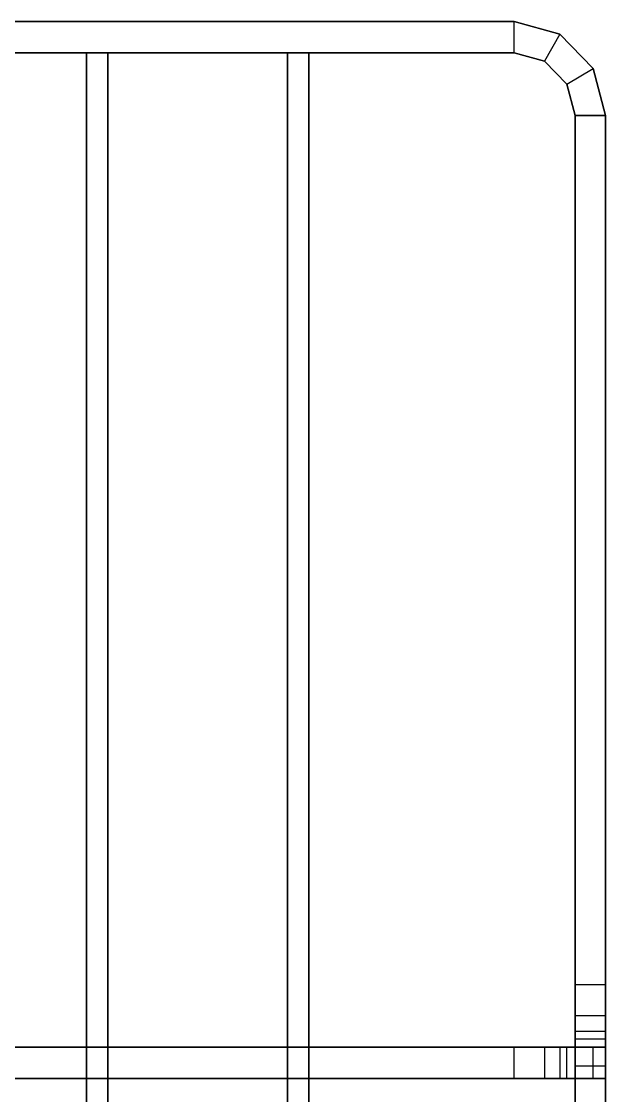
# Model space of a CAD drawing. Extents: x -5 to 335, y -500 to 0.
# Drawn here: x 260.6 to 335.1, y -172.2 to -35 of the extents above; entities that cross this region are included whole.
import ezdxf

# ---------------------------------------------------------------- set-up
doc = ezdxf.new("R2010")
doc.units = 0
doc.header["$MEASUREMENT"] = 0
doc.layers.add('ACESSORIO', color=7, linetype='CONTINUOUS')

msp = doc.modelspace()

# ---------------------------------------------------------------- linework, layer by layer
at = {"layer": 'ACESSORIO'}
for points in [[(323.49, -39, 125.77), (323.49, -35, 125.77), (187.45, -35, 126.16), (187.45, -39, 126.16)], [(187.45, -39, 122.09), (323.49, -39, 121.7), (323.49, -35, 121.7), (187.45, -35, 122.09)], [(323.49, -35, 121.7), (187.45, -35, 122.09), (187.45, -35, 126.16), (323.49, -35, 125.77)], [(323.49, -39, 174.6), (323.49, -35, 174.6), (187.45, -35, 175), (187.45, -39, 175)], [(187.45, -39, 170.93), (323.49, -39, 170.53), (323.49, -35, 170.53), (187.45, -35, 170.93)], [(323.49, -35, 170.53), (187.45, -35, 170.93), (187.45, -35, 175), (323.49, -35, 174.6)], [(323.49, -35, 219.37), (187.45, -35, 219.77), (187.45, -35, 223.84), (323.49, -35, 223.44)], [(187.45, -39, 219.77), (323.49, -39, 219.37), (323.49, -35, 219.37), (187.45, -35, 219.77)], [(323.49, -39, 223.44), (323.49, -35, 223.44), (187.45, -35, 223.84), (187.45, -39, 223.84)], [(323.49, -39, 446.26), (323.49, -35, 446.26), (187.45, -35, 446.66), (187.45, -39, 446.66)], [(187.45, -39, 442.59), (323.49, -39, 442.19), (323.49, -35, 442.19), (187.45, -35, 442.59)], [(323.49, -35, 442.19), (187.45, -35, 442.59), (187.45, -35, 446.66), (323.49, -35, 446.26)], [(323.49, -35, 491.03), (187.45, -35, 491.42), (187.45, -35, 495.49), (323.49, -35, 495.1)], [(187.45, -39, 491.42), (323.49, -39, 491.03), (323.49, -35, 491.03), (187.45, -35, 491.42)], [(323.49, -39, 495.1), (323.49, -35, 495.1), (187.45, -35, 495.49), (187.45, -39, 495.49)], [(323.49, -35, 539.86), (187.45, -35, 540.26), (187.45, -35, 544.33), (323.49, -35, 543.93)], [(187.45, -39, 540.26), (323.49, -39, 539.86), (323.49, -35, 539.86), (187.45, -35, 540.26)], [(323.49, -39, 543.93), (323.49, -35, 543.93), (187.45, -35, 544.33), (187.45, -39, 544.33)], [(323.49, -39, 864.43), (323.49, -35, 864.43), (187.45, -35, 864.83), (187.45, -39, 864.83)], [(187.45, -39, 860.76), (323.49, -39, 860.36), (323.49, -35, 860.36), (187.45, -35, 860.76)], [(323.49, -35, 860.36), (187.45, -35, 860.76), (187.45, -35, 864.83), (323.49, -35, 864.43)], [(323.49, -39, 815.59), (323.49, -35, 815.59), (187.45, -35, 815.99), (187.45, -39, 815.99)], [(187.45, -39, 811.92), (323.49, -39, 811.52), (323.49, -35, 811.52), (187.45, -35, 811.92)], [(323.49, -35, 811.52), (187.45, -35, 811.92), (187.45, -35, 815.99), (323.49, -35, 815.59)], [(323.49, -35, 762.68), (187.45, -35, 763.08), (187.45, -35, 767.15), (323.49, -35, 766.75)], [(187.45, -39, 763.08), (323.49, -39, 762.68), (323.49, -35, 762.68), (187.45, -35, 763.08)], [(323.49, -39, 766.75), (323.49, -35, 766.75), (187.45, -35, 767.15), (187.45, -39, 767.15)], [(323.49, -39, 1087.25), (323.49, -35, 1087.25), (187.45, -35, 1087.65), (187.45, -39, 1087.65)], [(187.45, -39, 1083.58), (323.49, -39, 1083.18), (323.49, -35, 1083.18), (187.45, -35, 1083.58)], [(323.49, -35, 1083.18), (187.45, -35, 1083.58), (187.45, -35, 1087.65), (323.49, -35, 1087.25)], [(323.49, -35, 1132.02), (187.45, -35, 1132.41), (187.45, -35, 1136.48), (323.49, -35, 1136.09)], [(187.45, -39, 1132.41), (323.49, -39, 1132.02), (323.49, -35, 1132.02), (187.45, -35, 1132.41)], [(323.49, -39, 1136.09), (323.49, -35, 1136.09), (187.45, -35, 1136.48), (187.45, -39, 1136.48)], [(323.49, -35, 1180.85), (187.45, -35, 1181.25), (187.45, -35, 1185.32), (323.49, -35, 1184.92)], [(187.45, -39, 1181.25), (323.49, -39, 1180.85), (323.49, -35, 1180.85), (187.45, -35, 1181.25)], [(323.49, -39, 1184.92), (323.49, -35, 1184.92), (187.45, -35, 1185.32), (187.45, -39, 1185.32)], [(323.49, -39, 1509.49), (323.49, -35, 1509.49), (187.45, -35, 1509.88), (187.45, -39, 1509.88)], [(187.45, -39, 1505.81), (323.49, -39, 1505.42), (323.49, -35, 1505.42), (187.45, -35, 1505.81)], [(323.49, -35, 1505.42), (187.45, -35, 1505.81), (187.45, -35, 1509.88), (323.49, -35, 1509.49)], [(323.49, -39, 1460.65), (323.49, -35, 1460.65), (187.45, -35, 1461.05), (187.45, -39, 1461.05)], [(187.45, -39, 1456.98), (323.49, -39, 1456.58), (323.49, -35, 1456.58), (187.45, -35, 1456.98)], [(323.49, -35, 1456.58), (187.45, -35, 1456.98), (187.45, -35, 1461.05), (323.49, -35, 1460.65)], [(323.49, -35, 1407.74), (187.45, -35, 1408.14), (187.45, -35, 1412.21), (323.49, -35, 1411.81)], [(187.45, -39, 1408.14), (323.49, -39, 1407.74), (323.49, -35, 1407.74), (187.45, -35, 1408.14)], [(323.49, -39, 1411.81), (323.49, -35, 1411.81), (187.45, -35, 1412.21), (187.45, -39, 1412.21)], [(329.32, -36.61, 125.77), (327.38, -40.07, 125.77), (323.49, -39, 125.77), (323.49, -35, 125.77)], [(329.32, -36.61, 121.7), (327.38, -40.07, 121.7), (323.49, -39, 121.7), (323.49, -35, 121.7)], [(329.32, -36.61, 121.7), (329.32, -36.61, 125.77), (323.49, -35, 125.77), (323.49, -35, 121.7)], [(329.32, -36.61, 170.53), (329.32, -36.61, 174.6), (323.49, -35, 174.6), (323.49, -35, 170.53)], [(329.32, -36.61, 170.53), (327.38, -40.07, 170.53), (323.49, -39, 170.53), (323.49, -35, 170.53)], [(329.32, -36.61, 174.6), (327.38, -40.07, 174.6), (323.49, -39, 174.6), (323.49, -35, 174.6)], [(329.32, -36.61, 219.37), (329.32, -36.61, 223.44), (323.49, -35, 223.44), (323.49, -35, 219.37)], [(329.32, -36.61, 219.37), (327.38, -40.07, 219.37), (323.49, -39, 219.37), (323.49, -35, 219.37)], [(329.32, -36.61, 223.44), (327.38, -40.07, 223.44), (323.49, -39, 223.44), (323.49, -35, 223.44)], [(329.32, -36.61, 442.19), (329.32, -36.61, 446.26), (323.49, -35, 446.26), (323.49, -35, 442.19)], [(329.32, -36.61, 442.19), (327.38, -40.07, 442.19), (323.49, -39, 442.19), (323.49, -35, 442.19)], [(329.32, -36.61, 446.26), (327.38, -40.07, 446.26), (323.49, -39, 446.26), (323.49, -35, 446.26)], [(329.32, -36.61, 495.1), (327.38, -40.07, 495.1), (323.49, -39, 495.1), (323.49, -35, 495.1)], [(329.32, -36.61, 491.03), (327.38, -40.07, 491.03), (323.49, -39, 491.03), (323.49, -35, 491.03)], [(329.32, -36.61, 491.03), (329.32, -36.61, 495.1), (323.49, -35, 495.1), (323.49, -35, 491.03)], [(329.32, -36.61, 539.86), (329.32, -36.61, 543.93), (323.49, -35, 543.93), (323.49, -35, 539.86)], [(329.32, -36.61, 539.86), (327.38, -40.07, 539.86), (323.49, -39, 539.86), (323.49, -35, 539.86)], [(329.32, -36.61, 543.93), (327.38, -40.07, 543.93), (323.49, -39, 543.93), (323.49, -35, 543.93)], [(329.32, -36.61, 766.75), (327.38, -40.07, 766.75), (323.49, -39, 766.75), (323.49, -35, 766.75)], [(329.32, -36.61, 762.68), (327.38, -40.07, 762.68), (323.49, -39, 762.68), (323.49, -35, 762.68)], [(329.32, -36.61, 762.68), (329.32, -36.61, 766.75), (323.49, -35, 766.75), (323.49, -35, 762.68)], [(329.32, -36.61, 811.52), (329.32, -36.61, 815.59), (323.49, -35, 815.59), (323.49, -35, 811.52)], [(329.32, -36.61, 811.52), (327.38, -40.07, 811.52), (323.49, -39, 811.52), (323.49, -35, 811.52)], [(329.32, -36.61, 815.59), (327.38, -40.07, 815.59), (323.49, -39, 815.59), (323.49, -35, 815.59)], [(329.32, -36.61, 864.43), (327.38, -40.07, 864.43), (323.49, -39, 864.43), (323.49, -35, 864.43)], [(329.32, -36.61, 860.36), (327.38, -40.07, 860.36), (323.49, -39, 860.36), (323.49, -35, 860.36)], [(329.32, -36.61, 860.36), (329.32, -36.61, 864.43), (323.49, -35, 864.43), (323.49, -35, 860.36)], [(329.32, -36.61, 1083.18), (329.32, -36.61, 1087.25), (323.49, -35, 1087.25), (323.49, -35, 1083.18)], [(329.32, -36.61, 1083.18), (327.38, -40.07, 1083.18), (323.49, -39, 1083.18), (323.49, -35, 1083.18)], [(329.32, -36.61, 1087.25), (327.38, -40.07, 1087.25), (323.49, -39, 1087.25), (323.49, -35, 1087.25)], [(329.32, -36.61, 1136.09), (327.38, -40.07, 1136.09), (323.49, -39, 1136.09), (323.49, -35, 1136.09)], [(329.32, -36.61, 1132.02), (327.38, -40.07, 1132.02), (323.49, -39, 1132.02), (323.49, -35, 1132.02)], [(329.32, -36.61, 1132.02), (329.32, -36.61, 1136.09), (323.49, -35, 1136.09), (323.49, -35, 1132.02)], [(329.32, -36.61, 1180.85), (329.32, -36.61, 1184.92), (323.49, -35, 1184.92), (323.49, -35, 1180.85)], [(329.32, -36.61, 1180.85), (327.38, -40.07, 1180.85), (323.49, -39, 1180.85), (323.49, -35, 1180.85)], [(329.32, -36.61, 1184.92), (327.38, -40.07, 1184.92), (323.49, -39, 1184.92), (323.49, -35, 1184.92)], [(329.32, -36.61, 1411.81), (327.38, -40.07, 1411.81), (323.49, -39, 1411.81), (323.49, -35, 1411.81)], [(329.32, -36.61, 1407.74), (327.38, -40.07, 1407.74), (323.49, -39, 1407.74), (323.49, -35, 1407.74)], [(329.32, -36.61, 1407.74), (329.32, -36.61, 1411.81), (323.49, -35, 1411.81), (323.49, -35, 1407.74)], [(329.32, -36.61, 1509.49), (327.38, -40.07, 1509.49), (323.49, -39, 1509.49), (323.49, -35, 1509.49)], [(329.32, -36.61, 1505.42), (327.38, -40.07, 1505.42), (323.49, -39, 1505.42), (323.49, -35, 1505.42)], [(329.32, -36.61, 1505.42), (329.32, -36.61, 1509.49), (323.49, -35, 1509.49), (323.49, -35, 1505.42)], [(329.32, -36.61, 1456.58), (329.32, -36.61, 1460.65), (323.49, -35, 1460.65), (323.49, -35, 1456.58)], [(329.32, -36.61, 1456.58), (327.38, -40.07, 1456.58), (323.49, -39, 1456.58), (323.49, -35, 1456.58)], [(329.32, -36.61, 1460.65), (327.38, -40.07, 1460.65), (323.49, -39, 1460.65), (323.49, -35, 1460.65)], [(330.22, -43, 121.7), (333.59, -41, 121.7), (329.32, -36.61, 121.7), (327.38, -40.07, 121.7)], [(330.22, -43, 170.53), (333.59, -41, 170.53), (329.32, -36.61, 170.53), (327.38, -40.07, 170.53)], [(330.22, -43, 174.6), (333.59, -41, 174.6), (329.32, -36.61, 174.6), (327.38, -40.07, 174.6)], [(330.22, -43, 125.77), (333.59, -41, 125.77), (329.32, -36.61, 125.77), (327.38, -40.07, 125.77)], [(330.22, -43, 219.37), (333.59, -41, 219.37), (329.32, -36.61, 219.37), (327.38, -40.07, 219.37)], [(330.22, -43, 223.44), (333.59, -41, 223.44), (329.32, -36.61, 223.44), (327.38, -40.07, 223.44)], [(330.22, -43, 442.19), (333.59, -41, 442.19), (329.32, -36.61, 442.19), (327.38, -40.07, 442.19)], [(330.22, -43, 446.26), (333.59, -41, 446.26), (329.32, -36.61, 446.26), (327.38, -40.07, 446.26)], [(330.22, -43, 495.1), (333.59, -41, 495.1), (329.32, -36.61, 495.1), (327.38, -40.07, 495.1)], [(330.22, -43, 491.03), (333.59, -41, 491.03), (329.32, -36.61, 491.03), (327.38, -40.07, 491.03)], [(330.22, -43, 539.86), (333.59, -41, 539.86), (329.32, -36.61, 539.86), (327.38, -40.07, 539.86)], [(330.22, -43, 543.93), (333.59, -41, 543.93), (329.32, -36.61, 543.93), (327.38, -40.07, 543.93)], [(330.22, -43, 766.75), (333.59, -41, 766.75), (329.32, -36.61, 766.75), (327.38, -40.07, 766.75)], [(330.22, -43, 762.68), (333.59, -41, 762.68), (329.32, -36.61, 762.68), (327.38, -40.07, 762.68)], [(330.22, -43, 864.43), (333.59, -41, 864.43), (329.32, -36.61, 864.43), (327.38, -40.07, 864.43)], [(330.22, -43, 860.36), (333.59, -41, 860.36), (329.32, -36.61, 860.36), (327.38, -40.07, 860.36)], [(330.22, -43, 811.52), (333.59, -41, 811.52), (329.32, -36.61, 811.52), (327.38, -40.07, 811.52)], [(330.22, -43, 815.59), (333.59, -41, 815.59), (329.32, -36.61, 815.59), (327.38, -40.07, 815.59)], [(330.22, -43, 1136.09), (333.59, -41, 1136.09), (329.32, -36.61, 1136.09), (327.38, -40.07, 1136.09)], [(330.22, -43, 1132.02), (333.59, -41, 1132.02), (329.32, -36.61, 1132.02), (327.38, -40.07, 1132.02)], [(330.22, -43, 1083.18), (333.59, -41, 1083.18), (329.32, -36.61, 1083.18), (327.38, -40.07, 1083.18)], [(330.22, -43, 1087.25), (333.59, -41, 1087.25), (329.32, -36.61, 1087.25), (327.38, -40.07, 1087.25)], [(330.22, -43, 1184.92), (333.59, -41, 1184.92), (329.32, -36.61, 1184.92), (327.38, -40.07, 1184.92)], [(330.22, -43, 1180.85), (333.59, -41, 1180.85), (329.32, -36.61, 1180.85), (327.38, -40.07, 1180.85)], [(330.22, -43, 1411.81), (333.59, -41, 1411.81), (329.32, -36.61, 1411.81), (327.38, -40.07, 1411.81)], [(330.22, -43, 1407.74), (333.59, -41, 1407.74), (329.32, -36.61, 1407.74), (327.38, -40.07, 1407.74)], [(330.22, -43, 1456.58), (333.59, -41, 1456.58), (329.32, -36.61, 1456.58), (327.38, -40.07, 1456.58)], [(330.22, -43, 1460.65), (333.59, -41, 1460.65), (329.32, -36.61, 1460.65), (327.38, -40.07, 1460.65)], [(330.22, -43, 1509.49), (333.59, -41, 1509.49), (329.32, -36.61, 1509.49), (327.38, -40.07, 1509.49)], [(330.22, -43, 1505.42), (333.59, -41, 1505.42), (329.32, -36.61, 1505.42), (327.38, -40.07, 1505.42)], [(333.59, -41, 125.77), (333.59, -41, 121.7), (329.32, -36.61, 121.7), (329.32, -36.61, 125.77)], [(333.59, -41, 174.6), (333.59, -41, 170.53), (329.32, -36.61, 170.53), (329.32, -36.61, 174.6)], [(333.59, -41, 223.44), (333.59, -41, 219.37), (329.32, -36.61, 219.37), (329.32, -36.61, 223.44)], [(333.59, -41, 446.26), (333.59, -41, 442.19), (329.32, -36.61, 442.19), (329.32, -36.61, 446.26)], [(333.59, -41, 495.1), (333.59, -41, 491.03), (329.32, -36.61, 491.03), (329.32, -36.61, 495.1)], [(333.59, -41, 543.93), (333.59, -41, 539.86), (329.32, -36.61, 539.86), (329.32, -36.61, 543.93)], [(333.59, -41, 766.75), (333.59, -41, 762.68), (329.32, -36.61, 762.68), (329.32, -36.61, 766.75)], [(333.59, -41, 864.43), (333.59, -41, 860.36), (329.32, -36.61, 860.36), (329.32, -36.61, 864.43)], [(333.59, -41, 815.59), (333.59, -41, 811.52), (329.32, -36.61, 811.52), (329.32, -36.61, 815.59)], [(333.59, -41, 1136.09), (333.59, -41, 1132.02), (329.32, -36.61, 1132.02), (329.32, -36.61, 1136.09)], [(333.59, -41, 1087.25), (333.59, -41, 1083.18), (329.32, -36.61, 1083.18), (329.32, -36.61, 1087.25)], [(333.59, -41, 1184.92), (333.59, -41, 1180.85), (329.32, -36.61, 1180.85), (329.32, -36.61, 1184.92)], [(333.59, -41, 1411.81), (333.59, -41, 1407.74), (329.32, -36.61, 1407.74), (329.32, -36.61, 1411.81)], [(333.59, -41, 1460.65), (333.59, -41, 1456.58), (329.32, -36.61, 1456.58), (329.32, -36.61, 1460.65)], [(333.59, -41, 1509.49), (333.59, -41, 1505.42), (329.32, -36.61, 1505.42), (329.32, -36.61, 1509.49)], [(323.49, -39, 125.77), (323.49, -39, 121.7), (187.45, -39, 122.09), (187.45, -39, 126.16)], [(323.49, -39, 174.6), (323.49, -39, 170.53), (187.45, -39, 170.93), (187.45, -39, 175)], [(323.49, -39, 223.44), (323.49, -39, 219.37), (187.45, -39, 219.77), (187.45, -39, 223.84)], [(323.49, -39, 446.26), (323.49, -39, 442.19), (187.45, -39, 442.59), (187.45, -39, 446.66)], [(323.49, -39, 495.1), (323.49, -39, 491.03), (187.45, -39, 491.42), (187.45, -39, 495.49)], [(323.49, -39, 543.93), (323.49, -39, 539.86), (187.45, -39, 540.26), (187.45, -39, 544.33)], [(323.49, -39, 864.43), (323.49, -39, 860.36), (187.45, -39, 860.76), (187.45, -39, 864.83)], [(323.49, -39, 815.59), (323.49, -39, 811.52), (187.45, -39, 811.92), (187.45, -39, 815.99)], [(323.49, -39, 766.75), (323.49, -39, 762.68), (187.45, -39, 763.08), (187.45, -39, 767.15)], [(323.49, -39, 1087.25), (323.49, -39, 1083.18), (187.45, -39, 1083.58), (187.45, -39, 1087.65)], [(323.49, -39, 1136.09), (323.49, -39, 1132.02), (187.45, -39, 1132.41), (187.45, -39, 1136.48)], [(323.49, -39, 1184.92), (323.49, -39, 1180.85), (187.45, -39, 1181.25), (187.45, -39, 1185.32)], [(323.49, -39, 1509.49), (323.49, -39, 1505.42), (187.45, -39, 1505.81), (187.45, -39, 1509.88)], [(323.49, -39, 1460.65), (323.49, -39, 1456.58), (187.45, -39, 1456.98), (187.45, -39, 1461.05)], [(323.49, -39, 1411.81), (323.49, -39, 1407.74), (187.45, -39, 1408.14), (187.45, -39, 1412.21)], [(271.58, -461, 122.09), (268.86, -461, 122.09), (268.86, -39, 122.09), (271.58, -39, 122.09)], [(268.86, -461, 124.94), (268.86, -39, 124.94), (271.58, -39, 124.94), (271.58, -461, 124.94)], [(268.86, -39, 122.09), (268.86, -461, 122.09), (268.86, -461, 124.94), (268.86, -39, 124.94)], [(271.58, -461, 442.59), (268.86, -461, 442.59), (268.86, -39, 442.59), (271.58, -39, 442.59)], [(268.86, -461, 445.44), (268.86, -39, 445.44), (271.58, -39, 445.44), (271.58, -461, 445.44)], [(268.86, -39, 442.59), (268.86, -461, 442.59), (268.86, -461, 445.44), (268.86, -39, 445.44)], [(268.86, -39, 763.08), (268.86, -461, 763.08), (268.86, -461, 765.93), (268.86, -39, 765.93)], [(268.86, -461, 765.93), (268.86, -39, 765.93), (271.58, -39, 765.93), (271.58, -461, 765.93)], [(271.58, -461, 763.08), (268.86, -461, 763.08), (268.86, -39, 763.08), (271.58, -39, 763.08)], [(271.58, -461, 1083.58), (268.86, -461, 1083.58), (268.86, -39, 1083.58), (271.58, -39, 1083.58)], [(268.86, -461, 1086.42), (268.86, -39, 1086.42), (271.58, -39, 1086.42), (271.58, -461, 1086.42)], [(268.86, -39, 1083.58), (268.86, -461, 1083.58), (268.86, -461, 1086.42), (268.86, -39, 1086.42)], [(268.86, -39, 1408.14), (268.86, -461, 1408.14), (268.86, -461, 1410.99), (268.86, -39, 1410.99)], [(268.86, -461, 1410.99), (268.86, -39, 1410.99), (271.58, -39, 1410.99), (271.58, -461, 1410.99)], [(271.58, -461, 1408.14), (268.86, -461, 1408.14), (268.86, -39, 1408.14), (271.58, -39, 1408.14)], [(271.58, -461, 122.09), (271.58, -461, 124.94), (271.58, -39, 124.94), (271.58, -39, 122.09)], [(271.58, -461, 442.59), (271.58, -461, 445.44), (271.58, -39, 445.44), (271.58, -39, 442.59)], [(271.58, -461, 763.08), (271.58, -461, 765.93), (271.58, -39, 765.93), (271.58, -39, 763.08)], [(271.58, -461, 1083.58), (271.58, -461, 1086.42), (271.58, -39, 1086.42), (271.58, -39, 1083.58)], [(271.58, -461, 1408.14), (271.58, -461, 1410.99), (271.58, -39, 1410.99), (271.58, -39, 1408.14)], [(294.54, -39, 121.7), (294.54, -461, 121.7), (294.54, -461, 124.55), (294.54, -39, 124.55)], [(294.54, -461, 124.55), (294.54, -39, 124.55), (297.26, -39, 124.55), (297.26, -461, 124.55)], [(297.26, -461, 121.7), (294.54, -461, 121.7), (294.54, -39, 121.7), (297.26, -39, 121.7)], [(294.54, -39, 442.19), (294.54, -461, 442.19), (294.54, -461, 445.04), (294.54, -39, 445.04)], [(294.54, -461, 445.04), (294.54, -39, 445.04), (297.26, -39, 445.04), (297.26, -461, 445.04)], [(297.26, -461, 442.19), (294.54, -461, 442.19), (294.54, -39, 442.19), (297.26, -39, 442.19)], [(297.26, -461, 762.68), (294.54, -461, 762.68), (294.54, -39, 762.68), (297.26, -39, 762.68)], [(294.54, -461, 765.53), (294.54, -39, 765.53), (297.26, -39, 765.53), (297.26, -461, 765.53)], [(294.54, -39, 762.68), (294.54, -461, 762.68), (294.54, -461, 765.53), (294.54, -39, 765.53)], [(294.54, -39, 1083.18), (294.54, -461, 1083.18), (294.54, -461, 1086.03), (294.54, -39, 1086.03)], [(294.54, -461, 1086.03), (294.54, -39, 1086.03), (297.26, -39, 1086.03), (297.26, -461, 1086.03)], [(297.26, -461, 1083.18), (294.54, -461, 1083.18), (294.54, -39, 1083.18), (297.26, -39, 1083.18)], [(297.26, -461, 1407.74), (294.54, -461, 1407.74), (294.54, -39, 1407.74), (297.26, -39, 1407.74)], [(294.54, -461, 1410.59), (294.54, -39, 1410.59), (297.26, -39, 1410.59), (297.26, -461, 1410.59)], [(294.54, -39, 1407.74), (294.54, -461, 1407.74), (294.54, -461, 1410.59), (294.54, -39, 1410.59)], [(297.26, -461, 121.7), (297.26, -461, 124.55), (297.26, -39, 124.55), (297.26, -39, 121.7)], [(297.26, -461, 442.19), (297.26, -461, 445.04), (297.26, -39, 445.04), (297.26, -39, 442.19)], [(297.26, -461, 762.68), (297.26, -461, 765.53), (297.26, -39, 765.53), (297.26, -39, 762.68)], [(297.26, -461, 1083.18), (297.26, -461, 1086.03), (297.26, -39, 1086.03), (297.26, -39, 1083.18)], [(297.26, -461, 1407.74), (297.26, -461, 1410.59), (297.26, -39, 1410.59), (297.26, -39, 1407.74)], [(323.49, -39, 125.77), (323.49, -39, 121.7), (327.38, -40.07, 121.7), (327.38, -40.07, 125.77)], [(323.49, -39, 174.6), (323.49, -39, 170.53), (327.38, -40.07, 170.53), (327.38, -40.07, 174.6)], [(323.49, -39, 223.44), (323.49, -39, 219.37), (327.38, -40.07, 219.37), (327.38, -40.07, 223.44)], [(323.49, -39, 446.26), (323.49, -39, 442.19), (327.38, -40.07, 442.19), (327.38, -40.07, 446.26)], [(323.49, -39, 495.1), (323.49, -39, 491.03), (327.38, -40.07, 491.03), (327.38, -40.07, 495.1)], [(323.49, -39, 543.93), (323.49, -39, 539.86), (327.38, -40.07, 539.86), (327.38, -40.07, 543.93)], [(323.49, -39, 766.75), (323.49, -39, 762.68), (327.38, -40.07, 762.68), (327.38, -40.07, 766.75)], [(323.49, -39, 815.59), (323.49, -39, 811.52), (327.38, -40.07, 811.52), (327.38, -40.07, 815.59)], [(323.49, -39, 864.43), (323.49, -39, 860.36), (327.38, -40.07, 860.36), (327.38, -40.07, 864.43)], [(323.49, -39, 1087.25), (323.49, -39, 1083.18), (327.38, -40.07, 1083.18), (327.38, -40.07, 1087.25)], [(323.49, -39, 1136.09), (323.49, -39, 1132.02), (327.38, -40.07, 1132.02), (327.38, -40.07, 1136.09)], [(323.49, -39, 1184.92), (323.49, -39, 1180.85), (327.38, -40.07, 1180.85), (327.38, -40.07, 1184.92)], [(323.49, -39, 1411.81), (323.49, -39, 1407.74), (327.38, -40.07, 1407.74), (327.38, -40.07, 1411.81)], [(323.49, -39, 1509.49), (323.49, -39, 1505.42), (327.38, -40.07, 1505.42), (327.38, -40.07, 1509.49)], [(323.49, -39, 1460.65), (323.49, -39, 1456.58), (327.38, -40.07, 1456.58), (327.38, -40.07, 1460.65)], [(327.38, -40.07, 121.7), (327.38, -40.07, 125.77), (330.22, -43, 125.77), (330.22, -43, 121.7)], [(327.38, -40.07, 170.53), (327.38, -40.07, 174.6), (330.22, -43, 174.6), (330.22, -43, 170.53)], [(327.38, -40.07, 219.37), (327.38, -40.07, 223.44), (330.22, -43, 223.44), (330.22, -43, 219.37)], [(327.38, -40.07, 442.19), (327.38, -40.07, 446.26), (330.22, -43, 446.26), (330.22, -43, 442.19)], [(327.38, -40.07, 491.03), (327.38, -40.07, 495.1), (330.22, -43, 495.1), (330.22, -43, 491.03)], [(327.38, -40.07, 539.86), (327.38, -40.07, 543.93), (330.22, -43, 543.93), (330.22, -43, 539.86)], [(327.38, -40.07, 762.68), (327.38, -40.07, 766.75), (330.22, -43, 766.75), (330.22, -43, 762.68)], [(327.38, -40.07, 811.52), (327.38, -40.07, 815.59), (330.22, -43, 815.59), (330.22, -43, 811.52)], [(327.38, -40.07, 860.36), (327.38, -40.07, 864.43), (330.22, -43, 864.43), (330.22, -43, 860.36)], [(327.38, -40.07, 1083.18), (327.38, -40.07, 1087.25), (330.22, -43, 1087.25), (330.22, -43, 1083.18)], [(327.38, -40.07, 1132.02), (327.38, -40.07, 1136.09), (330.22, -43, 1136.09), (330.22, -43, 1132.02)], [(327.38, -40.07, 1180.85), (327.38, -40.07, 1184.92), (330.22, -43, 1184.92), (330.22, -43, 1180.85)], [(327.38, -40.07, 1407.74), (327.38, -40.07, 1411.81), (330.22, -43, 1411.81), (330.22, -43, 1407.74)], [(327.38, -40.07, 1456.58), (327.38, -40.07, 1460.65), (330.22, -43, 1460.65), (330.22, -43, 1456.58)], [(327.38, -40.07, 1505.42), (327.38, -40.07, 1509.49), (330.22, -43, 1509.49), (330.22, -43, 1505.42)], [(335.15, -47, 219.37), (331.26, -47, 219.37), (330.22, -43, 219.37), (333.59, -41, 219.37)], [(335.15, -47, 223.44), (331.26, -47, 223.44), (330.22, -43, 223.44), (333.59, -41, 223.44)], [(335.15, -47, 125.77), (331.26, -47, 125.77), (330.22, -43, 125.77), (333.59, -41, 125.77)], [(335.15, -47, 121.7), (331.26, -47, 121.7), (330.22, -43, 121.7), (333.59, -41, 121.7)], [(335.15, -47, 170.53), (331.26, -47, 170.53), (330.22, -43, 170.53), (333.59, -41, 170.53)], [(335.15, -47, 174.6), (331.26, -47, 174.6), (330.22, -43, 174.6), (333.59, -41, 174.6)], [(335.15, -47, 495.1), (331.26, -47, 495.1), (330.22, -43, 495.1), (333.59, -41, 495.1)], [(335.15, -47, 491.03), (331.26, -47, 491.03), (330.22, -43, 491.03), (333.59, -41, 491.03)], [(335.15, -47, 539.86), (331.26, -47, 539.86), (330.22, -43, 539.86), (333.59, -41, 539.86)], [(335.15, -47, 543.93), (331.26, -47, 543.93), (330.22, -43, 543.93), (333.59, -41, 543.93)], [(335.15, -47, 442.19), (331.26, -47, 442.19), (330.22, -43, 442.19), (333.59, -41, 442.19)], [(335.15, -47, 446.26), (331.26, -47, 446.26), (330.22, -43, 446.26), (333.59, -41, 446.26)], [(335.15, -47, 766.75), (331.26, -47, 766.75), (330.22, -43, 766.75), (333.59, -41, 766.75)], [(335.15, -47, 762.68), (331.26, -47, 762.68), (330.22, -43, 762.68), (333.59, -41, 762.68)], [(335.15, -47, 811.52), (331.26, -47, 811.52), (330.22, -43, 811.52), (333.59, -41, 811.52)], [(335.15, -47, 815.59), (331.26, -47, 815.59), (330.22, -43, 815.59), (333.59, -41, 815.59)], [(335.15, -47, 864.43), (331.26, -47, 864.43), (330.22, -43, 864.43), (333.59, -41, 864.43)], [(335.15, -47, 860.36), (331.26, -47, 860.36), (330.22, -43, 860.36), (333.59, -41, 860.36)], [(335.15, -47, 1083.18), (331.26, -47, 1083.18), (330.22, -43, 1083.18), (333.59, -41, 1083.18)], [(335.15, -47, 1087.25), (331.26, -47, 1087.25), (330.22, -43, 1087.25), (333.59, -41, 1087.25)], [(335.15, -47, 1136.09), (331.26, -47, 1136.09), (330.22, -43, 1136.09), (333.59, -41, 1136.09)], [(335.15, -47, 1132.02), (331.26, -47, 1132.02), (330.22, -43, 1132.02), (333.59, -41, 1132.02)], [(335.15, -47, 1411.81), (331.26, -47, 1411.81), (330.22, -43, 1411.81), (333.59, -41, 1411.81)], [(335.15, -47, 1407.74), (331.26, -47, 1407.74), (330.22, -43, 1407.74), (333.59, -41, 1407.74)], [(335.15, -47, 1180.85), (331.26, -47, 1180.85), (330.22, -43, 1180.85), (333.59, -41, 1180.85)], [(335.15, -47, 1184.92), (331.26, -47, 1184.92), (330.22, -43, 1184.92), (333.59, -41, 1184.92)], [(335.15, -47, 1456.58), (331.26, -47, 1456.58), (330.22, -43, 1456.58), (333.59, -41, 1456.58)], [(335.15, -47, 1460.65), (331.26, -47, 1460.65), (330.22, -43, 1460.65), (333.59, -41, 1460.65)], [(335.15, -47, 1509.49), (331.26, -47, 1509.49), (330.22, -43, 1509.49), (333.59, -41, 1509.49)], [(335.15, -47, 1505.42), (331.26, -47, 1505.42), (330.22, -43, 1505.42), (333.59, -41, 1505.42)], [(335.15, -47, 219.37), (335.15, -47, 223.44), (333.59, -41, 223.44), (333.59, -41, 219.37)], [(335.15, -47, 121.7), (335.15, -47, 125.77), (333.59, -41, 125.77), (333.59, -41, 121.7)], [(335.15, -47, 170.53), (335.15, -47, 174.6), (333.59, -41, 174.6), (333.59, -41, 170.53)], [(335.15, -47, 491.03), (335.15, -47, 495.1), (333.59, -41, 495.1), (333.59, -41, 491.03)], [(335.15, -47, 539.86), (335.15, -47, 543.93), (333.59, -41, 543.93), (333.59, -41, 539.86)], [(335.15, -47, 442.19), (335.15, -47, 446.26), (333.59, -41, 446.26), (333.59, -41, 442.19)], [(335.15, -47, 762.68), (335.15, -47, 766.75), (333.59, -41, 766.75), (333.59, -41, 762.68)], [(335.15, -47, 811.52), (335.15, -47, 815.59), (333.59, -41, 815.59), (333.59, -41, 811.52)], [(335.15, -47, 860.36), (335.15, -47, 864.43), (333.59, -41, 864.43), (333.59, -41, 860.36)], [(335.15, -47, 1083.18), (335.15, -47, 1087.25), (333.59, -41, 1087.25), (333.59, -41, 1083.18)], [(335.15, -47, 1132.02), (335.15, -47, 1136.09), (333.59, -41, 1136.09), (333.59, -41, 1132.02)], [(335.15, -47, 1407.74), (335.15, -47, 1411.81), (333.59, -41, 1411.81), (333.59, -41, 1407.74)], [(335.15, -47, 1180.85), (335.15, -47, 1184.92), (333.59, -41, 1184.92), (333.59, -41, 1180.85)], [(335.15, -47, 1456.58), (335.15, -47, 1460.65), (333.59, -41, 1460.65), (333.59, -41, 1456.58)], [(335.15, -47, 1505.42), (335.15, -47, 1509.49), (333.59, -41, 1509.49), (333.59, -41, 1505.42)], [(330.22, -43, 223.44), (330.22, -43, 219.37), (331.26, -47, 219.37), (331.26, -47, 223.44)], [(330.22, -43, 125.77), (330.22, -43, 121.7), (331.26, -47, 121.7), (331.26, -47, 125.77)], [(330.22, -43, 174.6), (330.22, -43, 170.53), (331.26, -47, 170.53), (331.26, -47, 174.6)], [(330.22, -43, 495.1), (330.22, -43, 491.03), (331.26, -47, 491.03), (331.26, -47, 495.1)], [(330.22, -43, 543.93), (330.22, -43, 539.86), (331.26, -47, 539.86), (331.26, -47, 543.93)], [(330.22, -43, 446.26), (330.22, -43, 442.19), (331.26, -47, 442.19), (331.26, -47, 446.26)], [(330.22, -43, 766.75), (330.22, -43, 762.68), (331.26, -47, 762.68), (331.26, -47, 766.75)], [(330.22, -43, 815.59), (330.22, -43, 811.52), (331.26, -47, 811.52), (331.26, -47, 815.59)], [(330.22, -43, 864.43), (330.22, -43, 860.36), (331.26, -47, 860.36), (331.26, -47, 864.43)], [(330.22, -43, 1087.25), (330.22, -43, 1083.18), (331.26, -47, 1083.18), (331.26, -47, 1087.25)], [(330.22, -43, 1136.09), (330.22, -43, 1132.02), (331.26, -47, 1132.02), (331.26, -47, 1136.09)], [(330.22, -43, 1411.81), (330.22, -43, 1407.74), (331.26, -47, 1407.74), (331.26, -47, 1411.81)], [(330.22, -43, 1184.92), (330.22, -43, 1180.85), (331.26, -47, 1180.85), (331.26, -47, 1184.92)], [(330.22, -43, 1460.65), (330.22, -43, 1456.58), (331.26, -47, 1456.58), (331.26, -47, 1460.65)], [(330.22, -43, 1509.49), (330.22, -43, 1505.42), (331.26, -47, 1505.42), (331.26, -47, 1509.49)], [(331.26, -453, 121.7), (331.26, -47, 121.7), (331.26, -47, 125.77), (331.26, -453, 125.77)], [(335.15, -47, 121.7), (335.15, -453, 121.7), (331.26, -453, 121.7), (331.26, -47, 121.7)], [(335.15, -453, 125.77), (331.26, -453, 125.77), (331.26, -47, 125.77), (335.15, -47, 125.77)], [(331.26, -453, 170.53), (331.26, -47, 170.53), (331.26, -47, 174.6), (331.26, -453, 174.6)], [(335.15, -47, 170.53), (335.15, -453, 170.53), (331.26, -453, 170.53), (331.26, -47, 170.53)], [(335.15, -453, 174.6), (331.26, -453, 174.6), (331.26, -47, 174.6), (335.15, -47, 174.6)], [(331.26, -453, 442.19), (331.26, -47, 442.19), (331.26, -47, 446.26), (331.26, -453, 446.26)], [(335.15, -47, 442.19), (335.15, -453, 442.19), (331.26, -453, 442.19), (331.26, -47, 442.19)], [(335.15, -453, 446.26), (331.26, -453, 446.26), (331.26, -47, 446.26), (335.15, -47, 446.26)], [(335.15, -453, 495.1), (331.26, -453, 495.1), (331.26, -47, 495.1), (335.15, -47, 495.1)], [(335.15, -47, 491.03), (335.15, -453, 491.03), (331.26, -453, 491.03), (331.26, -47, 491.03)], [(331.26, -453, 491.03), (331.26, -47, 491.03), (331.26, -47, 495.1), (331.26, -453, 495.1)], [(331.26, -453, 811.52), (331.26, -47, 811.52), (331.26, -47, 815.59), (331.26, -453, 815.59)], [(335.15, -47, 811.52), (335.15, -453, 811.52), (331.26, -453, 811.52), (331.26, -47, 811.52)], [(335.15, -453, 815.59), (331.26, -453, 815.59), (331.26, -47, 815.59), (335.15, -47, 815.59)], [(335.15, -453, 766.75), (331.26, -453, 766.75), (331.26, -47, 766.75), (335.15, -47, 766.75)], [(335.15, -47, 762.68), (335.15, -453, 762.68), (331.26, -453, 762.68), (331.26, -47, 762.68)], [(331.26, -453, 762.68), (331.26, -47, 762.68), (331.26, -47, 766.75), (331.26, -453, 766.75)], [(331.26, -453, 1083.18), (331.26, -47, 1083.18), (331.26, -47, 1087.25), (331.26, -453, 1087.25)], [(335.15, -47, 1083.18), (335.15, -453, 1083.18), (331.26, -453, 1083.18), (331.26, -47, 1083.18)], [(335.15, -453, 1087.25), (331.26, -453, 1087.25), (331.26, -47, 1087.25), (335.15, -47, 1087.25)], [(335.15, -453, 1136.09), (331.26, -453, 1136.09), (331.26, -47, 1136.09), (335.15, -47, 1136.09)], [(335.15, -47, 1132.02), (335.15, -453, 1132.02), (331.26, -453, 1132.02), (331.26, -47, 1132.02)], [(331.26, -453, 1132.02), (331.26, -47, 1132.02), (331.26, -47, 1136.09), (331.26, -453, 1136.09)], [(331.26, -453, 1456.58), (331.26, -47, 1456.58), (331.26, -47, 1460.65), (331.26, -453, 1460.65)], [(335.15, -47, 1456.58), (335.15, -453, 1456.58), (331.26, -453, 1456.58), (331.26, -47, 1456.58)], [(335.15, -453, 1460.65), (331.26, -453, 1460.65), (331.26, -47, 1460.65), (335.15, -47, 1460.65)], [(335.15, -453, 1411.81), (331.26, -453, 1411.81), (331.26, -47, 1411.81), (335.15, -47, 1411.81)], [(335.15, -47, 1407.74), (335.15, -453, 1407.74), (331.26, -453, 1407.74), (331.26, -47, 1407.74)], [(331.26, -453, 1407.74), (331.26, -47, 1407.74), (331.26, -47, 1411.81), (331.26, -453, 1411.81)], [(335.15, -47, 543.93), (331.26, -47, 543.93), (331.26, -158, 543.93), (335.15, -158, 543.93)], [(335.15, -158, 539.86), (335.15, -47, 539.86), (331.26, -47, 539.86), (331.26, -158, 539.86)], [(331.26, -47, 539.86), (331.26, -158, 539.86), (331.26, -158, 543.93), (331.26, -47, 543.93)], [(331.26, -47, 860.36), (331.26, -158, 860.36), (331.26, -158, 864.43), (331.26, -47, 864.43)], [(335.15, -158, 860.36), (335.15, -47, 860.36), (331.26, -47, 860.36), (331.26, -158, 860.36)], [(335.15, -47, 864.43), (331.26, -47, 864.43), (331.26, -158, 864.43), (335.15, -158, 864.43)], [(335.15, -47, 223.44), (331.26, -47, 223.44), (331.26, -158, 223.44), (335.15, -158, 223.44)], [(335.15, -158, 219.37), (335.15, -47, 219.37), (331.26, -47, 219.37), (331.26, -158, 219.37)], [(331.26, -47, 219.37), (331.26, -158, 219.37), (331.26, -158, 223.44), (331.26, -47, 223.44)], [(331.26, -47, 1505.42), (331.26, -158, 1505.42), (331.26, -158, 1509.49), (331.26, -47, 1509.49)], [(335.15, -158, 1505.42), (335.15, -47, 1505.42), (331.26, -47, 1505.42), (331.26, -158, 1505.42)], [(335.15, -47, 1509.49), (331.26, -47, 1509.49), (331.26, -158, 1509.49), (335.15, -158, 1509.49)], [(335.15, -47, 1184.92), (331.26, -47, 1184.92), (331.26, -158, 1184.92), (335.15, -158, 1184.92)], [(335.15, -158, 1180.85), (335.15, -47, 1180.85), (331.26, -47, 1180.85), (331.26, -158, 1180.85)], [(331.26, -47, 1180.85), (331.26, -158, 1180.85), (331.26, -158, 1184.92), (331.26, -47, 1184.92)], [(335.15, -453, 125.77), (335.15, -453, 121.7), (335.15, -47, 121.7), (335.15, -47, 125.77)], [(335.15, -453, 174.6), (335.15, -453, 170.53), (335.15, -47, 170.53), (335.15, -47, 174.6)], [(335.15, -453, 446.26), (335.15, -453, 442.19), (335.15, -47, 442.19), (335.15, -47, 446.26)], [(335.15, -453, 495.1), (335.15, -453, 491.03), (335.15, -47, 491.03), (335.15, -47, 495.1)], [(335.15, -453, 815.59), (335.15, -453, 811.52), (335.15, -47, 811.52), (335.15, -47, 815.59)], [(335.15, -453, 766.75), (335.15, -453, 762.68), (335.15, -47, 762.68), (335.15, -47, 766.75)], [(335.15, -453, 1087.25), (335.15, -453, 1083.18), (335.15, -47, 1083.18), (335.15, -47, 1087.25)], [(335.15, -453, 1136.09), (335.15, -453, 1132.02), (335.15, -47, 1132.02), (335.15, -47, 1136.09)], [(335.15, -453, 1460.65), (335.15, -453, 1456.58), (335.15, -47, 1456.58), (335.15, -47, 1460.65)], [(335.15, -453, 1411.81), (335.15, -453, 1407.74), (335.15, -47, 1407.74), (335.15, -47, 1411.81)], [(335.15, -47, 543.93), (335.15, -47, 539.86), (335.15, -158, 539.86), (335.15, -158, 543.93)], [(335.15, -47, 864.43), (335.15, -47, 860.36), (335.15, -158, 860.36), (335.15, -158, 864.43)], [(335.15, -47, 223.44), (335.15, -47, 219.37), (335.15, -158, 219.37), (335.15, -158, 223.44)], [(335.15, -47, 1509.49), (335.15, -47, 1505.42), (335.15, -158, 1505.42), (335.15, -158, 1509.49)], [(335.15, -47, 1184.92), (335.15, -47, 1180.85), (335.15, -158, 1180.85), (335.15, -158, 1184.92)], [(335.15, -164, 221.8), (331.26, -164, 221.8), (331.26, -158, 223.44), (335.15, -158, 223.44)], [(331.26, -158, 219.37), (335.15, -158, 219.37), (335.15, -162, 218.28), (331.26, -162, 218.28)], [(331.26, -164, 221.8), (331.26, -162, 218.28), (331.26, -158, 219.37), (331.26, -158, 223.44)], [(335.15, -164, 542.3), (331.26, -164, 542.3), (331.26, -158, 543.93), (335.15, -158, 543.93)], [(331.26, -158, 539.86), (335.15, -158, 539.86), (335.15, -162, 538.78), (331.26, -162, 538.78)], [(331.26, -164, 542.3), (331.26, -162, 538.78), (331.26, -158, 539.86), (331.26, -158, 543.93)], [(331.26, -158, 860.36), (335.15, -158, 860.36), (335.15, -162, 859.27), (331.26, -162, 859.27)], [(335.15, -164, 862.79), (331.26, -164, 862.79), (331.26, -158, 864.43), (335.15, -158, 864.43)], [(331.26, -164, 862.79), (331.26, -162, 859.27), (331.26, -158, 860.36), (331.26, -158, 864.43)], [(331.26, -164, 1183.29), (331.26, -162, 1179.77), (331.26, -158, 1180.85), (331.26, -158, 1184.92)], [(331.26, -158, 1180.85), (335.15, -158, 1180.85), (335.15, -162, 1179.77), (331.26, -162, 1179.77)], [(335.15, -164, 1183.29), (331.26, -164, 1183.29), (331.26, -158, 1184.92), (335.15, -158, 1184.92)], [(331.26, -158, 1505.42), (335.15, -158, 1505.42), (335.15, -162, 1504.33), (331.26, -162, 1504.33)], [(335.15, -164, 1507.85), (331.26, -164, 1507.85), (331.26, -158, 1509.49), (335.15, -158, 1509.49)], [(331.26, -164, 1507.85), (331.26, -162, 1504.33), (331.26, -158, 1505.42), (331.26, -158, 1509.49)], [(335.15, -164, 221.8), (335.15, -162, 218.28), (335.15, -158, 219.37), (335.15, -158, 223.44)], [(335.15, -164, 542.3), (335.15, -162, 538.78), (335.15, -158, 539.86), (335.15, -158, 543.93)], [(335.15, -164, 862.79), (335.15, -162, 859.27), (335.15, -158, 860.36), (335.15, -158, 864.43)], [(335.15, -164, 1183.29), (335.15, -162, 1179.77), (335.15, -158, 1180.85), (335.15, -158, 1184.92)], [(335.15, -164, 1507.85), (335.15, -162, 1504.33), (335.15, -158, 1505.42), (335.15, -158, 1509.49)], [(331.26, -164.93, 215.3), (331.26, -168.39, 217.34), (331.26, -164, 221.8), (331.26, -162, 218.28)], [(335.15, -162, 218.28), (331.26, -162, 218.28), (331.26, -164.93, 215.3), (335.15, -164.93, 215.3)], [(331.26, -164.93, 856.29), (331.26, -168.39, 858.32), (331.26, -164, 862.79), (331.26, -162, 859.27)], [(331.26, -164.93, 535.8), (331.26, -168.39, 537.83), (331.26, -164, 542.3), (331.26, -162, 538.78)], [(335.15, -162, 538.78), (331.26, -162, 538.78), (331.26, -164.93, 535.8), (335.15, -164.93, 535.8)], [(335.15, -162, 859.27), (331.26, -162, 859.27), (331.26, -164.93, 856.29), (335.15, -164.93, 856.29)], [(331.26, -164.93, 1176.78), (331.26, -168.39, 1178.82), (331.26, -164, 1183.29), (331.26, -162, 1179.77)], [(335.15, -162, 1179.77), (331.26, -162, 1179.77), (331.26, -164.93, 1176.78), (335.15, -164.93, 1176.78)], [(331.26, -164.93, 1501.35), (331.26, -168.39, 1503.38), (331.26, -164, 1507.85), (331.26, -162, 1504.33)], [(335.15, -162, 1504.33), (331.26, -162, 1504.33), (331.26, -164.93, 1501.35), (335.15, -164.93, 1501.35)], [(335.15, -164.93, 215.3), (335.15, -168.39, 217.34), (335.15, -164, 221.8), (335.15, -162, 218.28)], [(335.15, -164.93, 856.29), (335.15, -168.39, 858.32), (335.15, -164, 862.79), (335.15, -162, 859.27)], [(335.15, -164.93, 535.8), (335.15, -168.39, 537.83), (335.15, -164, 542.3), (335.15, -162, 538.78)], [(335.15, -164.93, 1176.78), (335.15, -168.39, 1178.82), (335.15, -164, 1183.29), (335.15, -162, 1179.77)], [(335.15, -164.93, 1501.35), (335.15, -168.39, 1503.38), (335.15, -164, 1507.85), (335.15, -162, 1504.33)], [(331.26, -168.39, 217.34), (335.15, -168.39, 217.34), (335.15, -164, 221.8), (331.26, -164, 221.8)], [(331.26, -168.39, 858.32), (335.15, -168.39, 858.32), (335.15, -164, 862.79), (331.26, -164, 862.79)], [(331.26, -168.39, 537.83), (335.15, -168.39, 537.83), (335.15, -164, 542.3), (331.26, -164, 542.3)], [(331.26, -168.39, 1178.82), (335.15, -168.39, 1178.82), (335.15, -164, 1183.29), (331.26, -164, 1183.29)], [(331.26, -168.39, 1503.38), (335.15, -168.39, 1503.38), (335.15, -164, 1507.85), (331.26, -164, 1507.85)], [(331.26, -170, 211.23), (331.26, -166, 211.23), (331.26, -164.93, 215.3), (331.26, -168.39, 217.34)], [(331.26, -164.93, 215.3), (335.15, -164.93, 215.3), (335.15, -166, 211.23), (331.26, -166, 211.23)], [(331.26, -170, 852.22), (331.26, -166, 852.22), (331.26, -164.93, 856.29), (331.26, -168.39, 858.32)], [(331.26, -164.93, 856.29), (335.15, -164.93, 856.29), (335.15, -166, 852.22), (331.26, -166, 852.22)], [(331.26, -170, 531.73), (331.26, -166, 531.73), (331.26, -164.93, 535.8), (331.26, -168.39, 537.83)], [(331.26, -164.93, 535.8), (335.15, -164.93, 535.8), (335.15, -166, 531.73), (331.26, -166, 531.73)], [(331.26, -170, 1172.71), (331.26, -166, 1172.71), (331.26, -164.93, 1176.78), (331.26, -168.39, 1178.82)], [(331.26, -164.93, 1176.78), (335.15, -164.93, 1176.78), (335.15, -166, 1172.71), (331.26, -166, 1172.71)], [(331.26, -170, 1497.28), (331.26, -166, 1497.28), (331.26, -164.93, 1501.35), (331.26, -168.39, 1503.38)], [(331.26, -164.93, 1501.35), (335.15, -164.93, 1501.35), (335.15, -166, 1497.28), (331.26, -166, 1497.28)], [(335.15, -170, 211.23), (335.15, -166, 211.23), (335.15, -164.93, 215.3), (335.15, -168.39, 217.34)], [(335.15, -170, 852.22), (335.15, -166, 852.22), (335.15, -164.93, 856.29), (335.15, -168.39, 858.32)], [(335.15, -170, 531.73), (335.15, -166, 531.73), (335.15, -164.93, 535.8), (335.15, -168.39, 537.83)], [(335.15, -170, 1172.71), (335.15, -166, 1172.71), (335.15, -164.93, 1176.78), (335.15, -168.39, 1178.82)], [(335.15, -170, 1497.28), (335.15, -166, 1497.28), (335.15, -164.93, 1501.35), (335.15, -168.39, 1503.38)], [(323.49, -170, 121.7), (323.49, -166, 121.7), (6.81, -166, 122.09), (6.81, -170, 122.09)], [(6.81, -170, 118.02), (323.49, -170, 117.63), (323.49, -166, 117.63), (6.81, -166, 118.02)], [(323.49, -166, 117.63), (6.81, -166, 118.02), (6.81, -166, 122.09), (323.49, -166, 121.7)], [(323.49, -170, 442.19), (323.49, -166, 442.19), (6.81, -166, 442.59), (6.81, -170, 442.59)], [(6.81, -170, 438.52), (323.49, -170, 438.12), (323.49, -166, 438.12), (6.81, -166, 438.52)], [(323.49, -166, 438.12), (6.81, -166, 438.52), (6.81, -166, 442.59), (323.49, -166, 442.19)], [(323.49, -166, 758.61), (6.81, -166, 759.01), (6.81, -166, 763.08), (323.49, -166, 762.68)], [(6.81, -170, 759.01), (323.49, -170, 758.61), (323.49, -166, 758.61), (6.81, -166, 759.01)], [(323.49, -170, 762.68), (323.49, -166, 762.68), (6.81, -166, 763.08), (6.81, -170, 763.08)], [(323.49, -170, 1083.18), (323.49, -166, 1083.18), (6.81, -166, 1083.58), (6.81, -170, 1083.58)], [(6.81, -170, 1079.51), (323.49, -170, 1079.11), (323.49, -166, 1079.11), (6.81, -166, 1079.51)], [(323.49, -166, 1079.11), (6.81, -166, 1079.51), (6.81, -166, 1083.58), (323.49, -166, 1083.18)], [(323.49, -166, 1403.67), (6.81, -166, 1404.07), (6.81, -166, 1408.14), (323.49, -166, 1407.74)], [(6.81, -170, 1404.07), (323.49, -170, 1403.67), (323.49, -166, 1403.67), (6.81, -166, 1404.07)], [(323.49, -170, 1407.74), (323.49, -166, 1407.74), (6.81, -166, 1408.14), (6.81, -170, 1408.14)], [(329.32, -166, 119.26), (327.38, -166, 122.78), (323.49, -166, 121.7), (323.49, -166, 117.63)], [(329.32, -166, 119.26), (329.32, -170, 119.26), (323.49, -170, 117.63), (323.49, -166, 117.63)], [(323.49, -170, 121.7), (323.49, -166, 121.7), (327.38, -166, 122.78), (327.38, -170, 122.78)], [(329.32, -166, 439.76), (327.38, -166, 443.28), (323.49, -166, 442.19), (323.49, -166, 438.12)], [(329.32, -166, 439.76), (329.32, -170, 439.76), (323.49, -170, 438.12), (323.49, -166, 438.12)], [(323.49, -170, 442.19), (323.49, -166, 442.19), (327.38, -166, 443.28), (327.38, -170, 443.28)], [(329.32, -166, 760.25), (329.32, -170, 760.25), (323.49, -170, 758.61), (323.49, -166, 758.61)], [(329.32, -166, 760.25), (327.38, -166, 763.77), (323.49, -166, 762.68), (323.49, -166, 758.61)], [(323.49, -170, 762.68), (323.49, -166, 762.68), (327.38, -166, 763.77), (327.38, -170, 763.77)], [(329.32, -166, 1080.75), (327.38, -166, 1084.27), (323.49, -166, 1083.18), (323.49, -166, 1079.11)], [(329.32, -166, 1080.75), (329.32, -170, 1080.75), (323.49, -170, 1079.11), (323.49, -166, 1079.11)], [(323.49, -170, 1083.18), (323.49, -166, 1083.18), (327.38, -166, 1084.27), (327.38, -170, 1084.27)], [(323.49, -170, 1407.74), (323.49, -166, 1407.74), (327.38, -166, 1408.83), (327.38, -170, 1408.83)], [(329.32, -166, 1405.31), (329.32, -170, 1405.31), (323.49, -170, 1403.67), (323.49, -166, 1403.67)], [(329.32, -166, 1405.31), (327.38, -166, 1408.83), (323.49, -166, 1407.74), (323.49, -166, 1403.67)], [(330.22, -166, 125.77), (333.59, -166, 123.73), (329.32, -166, 119.26), (327.38, -166, 122.78)], [(327.38, -166, 122.78), (327.38, -170, 122.78), (330.22, -170, 125.77), (330.22, -166, 125.77)], [(330.22, -166, 446.26), (333.59, -166, 444.23), (329.32, -166, 439.76), (327.38, -166, 443.28)], [(327.38, -166, 443.28), (327.38, -170, 443.28), (330.22, -170, 446.26), (330.22, -166, 446.26)], [(330.22, -166, 766.75), (333.59, -166, 764.72), (329.32, -166, 760.25), (327.38, -166, 763.77)], [(327.38, -166, 763.77), (327.38, -170, 763.77), (330.22, -170, 766.75), (330.22, -166, 766.75)], [(330.22, -166, 1087.25), (333.59, -166, 1085.21), (329.32, -166, 1080.75), (327.38, -166, 1084.27)], [(327.38, -166, 1084.27), (327.38, -170, 1084.27), (330.22, -170, 1087.25), (330.22, -166, 1087.25)], [(330.22, -166, 1411.81), (333.59, -166, 1409.78), (329.32, -166, 1405.31), (327.38, -166, 1408.83)], [(327.38, -166, 1408.83), (327.38, -170, 1408.83), (330.22, -170, 1411.81), (330.22, -166, 1411.81)], [(333.59, -170, 123.73), (333.59, -166, 123.73), (329.32, -166, 119.26), (329.32, -170, 119.26)], [(333.59, -170, 444.23), (333.59, -166, 444.23), (329.32, -166, 439.76), (329.32, -170, 439.76)], [(333.59, -170, 764.72), (333.59, -166, 764.72), (329.32, -166, 760.25), (329.32, -170, 760.25)], [(333.59, -170, 1085.21), (333.59, -166, 1085.21), (329.32, -166, 1080.75), (329.32, -170, 1080.75)], [(333.59, -170, 1409.78), (333.59, -166, 1409.78), (329.32, -166, 1405.31), (329.32, -170, 1405.31)], [(330.22, -170, 125.77), (330.22, -166, 125.77), (331.26, -166, 129.84), (331.26, -170, 129.84)], [(335.15, -166, 129.84), (331.26, -166, 129.84), (330.22, -166, 125.77), (333.59, -166, 123.73)], [(330.22, -170, 446.26), (330.22, -166, 446.26), (331.26, -166, 450.33), (331.26, -170, 450.33)], [(335.15, -166, 450.33), (331.26, -166, 450.33), (330.22, -166, 446.26), (333.59, -166, 444.23)], [(330.22, -170, 766.75), (330.22, -166, 766.75), (331.26, -166, 770.82), (331.26, -170, 770.82)], [(335.15, -166, 770.82), (331.26, -166, 770.82), (330.22, -166, 766.75), (333.59, -166, 764.72)], [(330.22, -170, 1087.25), (330.22, -166, 1087.25), (331.26, -166, 1091.32), (331.26, -170, 1091.32)], [(335.15, -166, 1091.32), (331.26, -166, 1091.32), (330.22, -166, 1087.25), (333.59, -166, 1085.21)], [(330.22, -170, 1411.81), (330.22, -166, 1411.81), (331.26, -166, 1415.88), (331.26, -170, 1415.88)], [(335.15, -166, 1415.88), (331.26, -166, 1415.88), (330.22, -166, 1411.81), (333.59, -166, 1409.78)], [(335.15, -166, 129.84), (335.15, -166, 211.23), (331.26, -166, 211.23), (331.26, -166, 129.84)], [(331.26, -166, 211.23), (331.26, -166, 129.84), (331.26, -170, 129.84), (331.26, -170, 211.23)], [(335.15, -166, 450.33), (335.15, -166, 531.73), (331.26, -166, 531.73), (331.26, -166, 450.33)], [(331.26, -166, 531.73), (331.26, -166, 450.33), (331.26, -170, 450.33), (331.26, -170, 531.73)], [(331.26, -166, 852.22), (331.26, -166, 770.82), (331.26, -170, 770.82), (331.26, -170, 852.22)], [(335.15, -166, 770.82), (335.15, -166, 852.22), (331.26, -166, 852.22), (331.26, -166, 770.82)], [(331.26, -166, 1497.28), (331.26, -166, 1415.88), (331.26, -170, 1415.88), (331.26, -170, 1497.28)], [(335.15, -166, 1415.88), (335.15, -166, 1497.28), (331.26, -166, 1497.28), (331.26, -166, 1415.88)], [(335.15, -166, 1091.32), (335.15, -166, 1172.71), (331.26, -166, 1172.71), (331.26, -166, 1091.32)], [(331.26, -166, 1172.71), (331.26, -166, 1091.32), (331.26, -170, 1091.32), (331.26, -170, 1172.71)], [(335.15, -166, 129.84), (335.15, -170, 129.84), (333.59, -170, 123.73), (333.59, -166, 123.73)], [(335.15, -166, 450.33), (335.15, -170, 450.33), (333.59, -170, 444.23), (333.59, -166, 444.23)], [(335.15, -166, 770.82), (335.15, -170, 770.82), (333.59, -170, 764.72), (333.59, -166, 764.72)], [(335.15, -166, 1091.32), (335.15, -170, 1091.32), (333.59, -170, 1085.21), (333.59, -166, 1085.21)], [(335.15, -166, 1415.88), (335.15, -170, 1415.88), (333.59, -170, 1409.78), (333.59, -166, 1409.78)], [(335.15, -170, 211.23), (335.15, -166, 211.23), (335.15, -166, 129.84), (335.15, -170, 129.84)], [(335.15, -170, 531.73), (335.15, -166, 531.73), (335.15, -166, 450.33), (335.15, -170, 450.33)], [(335.15, -170, 852.22), (335.15, -166, 852.22), (335.15, -166, 770.82), (335.15, -170, 770.82)], [(335.15, -170, 1497.28), (335.15, -166, 1497.28), (335.15, -166, 1415.88), (335.15, -170, 1415.88)], [(335.15, -170, 1172.71), (335.15, -166, 1172.71), (335.15, -166, 1091.32), (335.15, -170, 1091.32)], [(335.15, -170, 211.23), (331.26, -170, 211.23), (331.26, -168.39, 217.34), (335.15, -168.39, 217.34)], [(335.15, -170, 531.73), (331.26, -170, 531.73), (331.26, -168.39, 537.83), (335.15, -168.39, 537.83)], [(335.15, -170, 852.22), (331.26, -170, 852.22), (331.26, -168.39, 858.32), (335.15, -168.39, 858.32)], [(335.15, -170, 1172.71), (331.26, -170, 1172.71), (331.26, -168.39, 1178.82), (335.15, -168.39, 1178.82)], [(335.15, -170, 1497.28), (331.26, -170, 1497.28), (331.26, -168.39, 1503.38), (335.15, -168.39, 1503.38)], [(323.49, -170, 121.7), (323.49, -170, 117.63), (6.81, -170, 118.02), (6.81, -170, 122.09)], [(323.49, -170, 442.19), (323.49, -170, 438.12), (6.81, -170, 438.52), (6.81, -170, 442.59)], [(323.49, -170, 762.68), (323.49, -170, 758.61), (6.81, -170, 759.01), (6.81, -170, 763.08)], [(323.49, -170, 1083.18), (323.49, -170, 1079.11), (6.81, -170, 1079.51), (6.81, -170, 1083.58)], [(323.49, -170, 1407.74), (323.49, -170, 1403.67), (6.81, -170, 1404.07), (6.81, -170, 1408.14)], [(329.32, -170, 119.26), (327.38, -170, 122.78), (323.49, -170, 121.7), (323.49, -170, 117.63)], [(329.32, -170, 439.76), (327.38, -170, 443.28), (323.49, -170, 442.19), (323.49, -170, 438.12)], [(329.32, -170, 760.25), (327.38, -170, 763.77), (323.49, -170, 762.68), (323.49, -170, 758.61)], [(329.32, -170, 1080.75), (327.38, -170, 1084.27), (323.49, -170, 1083.18), (323.49, -170, 1079.11)], [(329.32, -170, 1405.31), (327.38, -170, 1408.83), (323.49, -170, 1407.74), (323.49, -170, 1403.67)], [(330.22, -170, 125.77), (333.59, -170, 123.73), (329.32, -170, 119.26), (327.38, -170, 122.78)], [(330.22, -170, 446.26), (333.59, -170, 444.23), (329.32, -170, 439.76), (327.38, -170, 443.28)], [(330.22, -170, 766.75), (333.59, -170, 764.72), (329.32, -170, 760.25), (327.38, -170, 763.77)], [(330.22, -170, 1087.25), (333.59, -170, 1085.21), (329.32, -170, 1080.75), (327.38, -170, 1084.27)], [(330.22, -170, 1411.81), (333.59, -170, 1409.78), (329.32, -170, 1405.31), (327.38, -170, 1408.83)], [(335.15, -170, 129.84), (331.26, -170, 129.84), (330.22, -170, 125.77), (333.59, -170, 123.73)], [(335.15, -170, 450.33), (331.26, -170, 450.33), (330.22, -170, 446.26), (333.59, -170, 444.23)], [(335.15, -170, 770.82), (331.26, -170, 770.82), (330.22, -170, 766.75), (333.59, -170, 764.72)], [(335.15, -170, 1091.32), (331.26, -170, 1091.32), (330.22, -170, 1087.25), (333.59, -170, 1085.21)], [(335.15, -170, 1415.88), (331.26, -170, 1415.88), (330.22, -170, 1411.81), (333.59, -170, 1409.78)], [(335.15, -170, 211.23), (331.26, -170, 211.23), (331.26, -170, 129.84), (335.15, -170, 129.84)], [(335.15, -170, 531.73), (331.26, -170, 531.73), (331.26, -170, 450.33), (335.15, -170, 450.33)], [(335.15, -170, 852.22), (331.26, -170, 852.22), (331.26, -170, 770.82), (335.15, -170, 770.82)], [(335.15, -170, 1497.28), (331.26, -170, 1497.28), (331.26, -170, 1415.88), (335.15, -170, 1415.88)], [(335.15, -170, 1172.71), (331.26, -170, 1172.71), (331.26, -170, 1091.32), (335.15, -170, 1091.32)]]:
    msp.add_3dface(points, dxfattribs=at)

doc.saveas('drawing.dxf')
